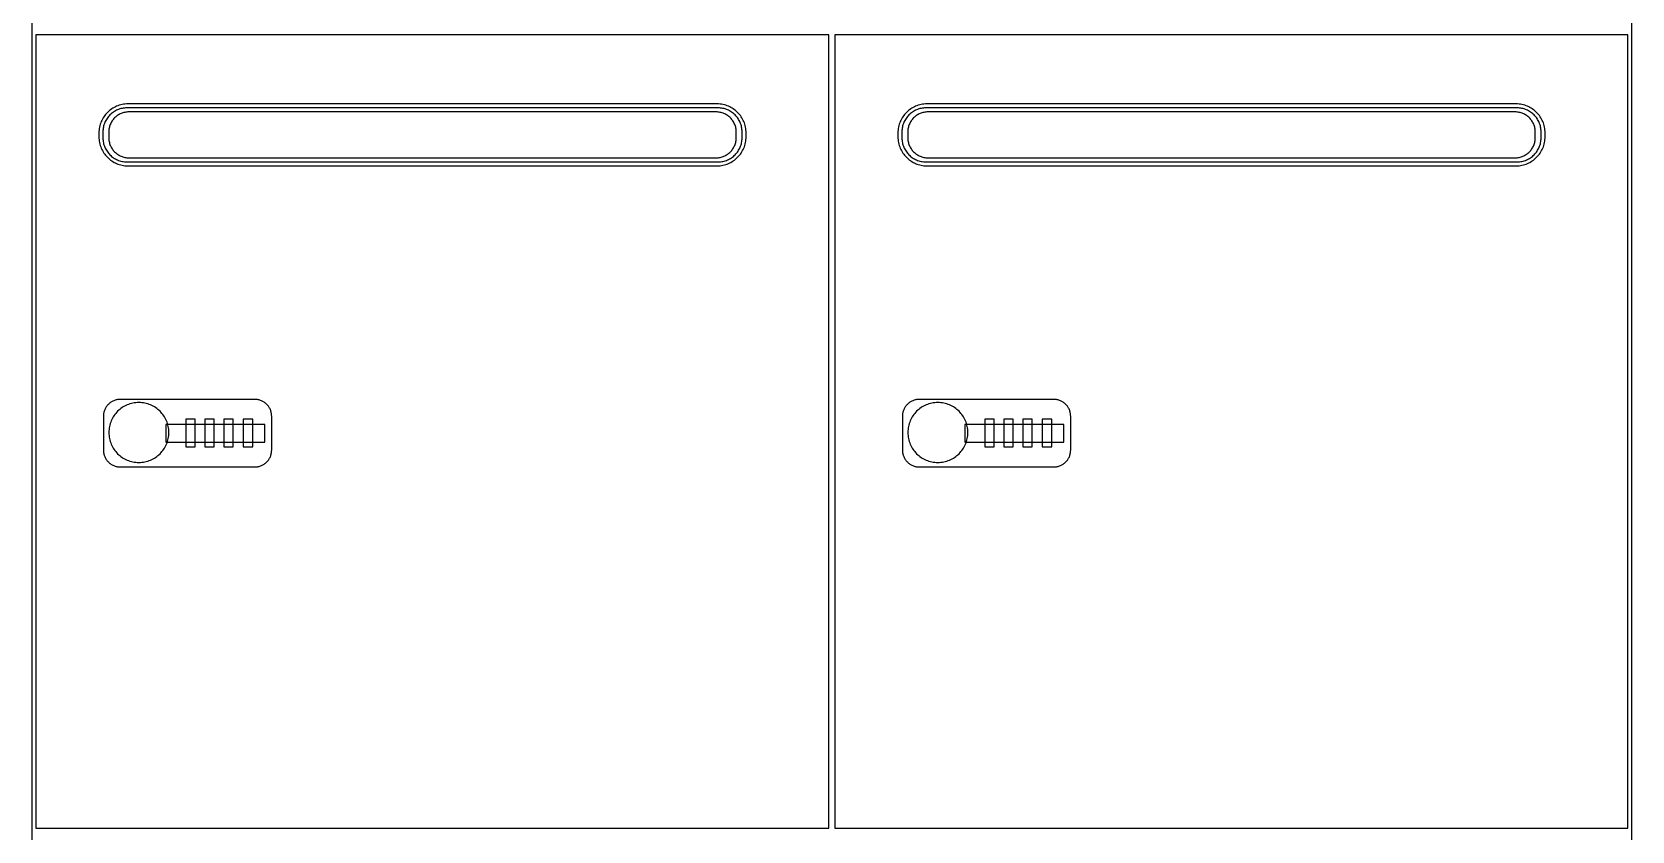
# Model space of a CAD drawing. Header units: millimetres. Extents: x 1075 to 13200, y 678 to 7235.
# Drawn here: x 8340 to 9141, y 3923 to 4323 of the extents above; entities that cross this region are included whole.
import ezdxf

# ---------------------------------------------------------------- set-up
doc = ezdxf.new("R2010")
doc.units = ezdxf.units.MM

msp = doc.modelspace()

# ---------------------------------------------------------------- linework, layer by layer
at = {"color": 0}
for points in [[(9140.53, 4721.98, 0), (8339.53, 4721.98, 0), (8339.53, 3521.98, 0), (9140.53, 3521.98, 0)], [(8738.53, 4321.98, 0), (8341.53, 4321.98, 0), (8341.53, 3924.98, 0), (8738.53, 3924.98, 0)], [(9138.53, 4321.98, 0), (8741.53, 4321.98, 0), (8741.53, 3924.98, 0), (9138.53, 3924.98, 0)], [(8697.03, 4272.96, 0), (8697.02, 4273.71, 0), (8696.96, 4274.44, 0), (8696.87, 4275.17, 0), (8696.74, 4275.88, 0), (8696.58, 4276.59, 0), (8696.38, 4277.28, 0), (8696.15, 4277.95, 0), (8695.89, 4278.61, 0), (8695.6, 4279.25, 0), (8695.28, 4279.88, 0), (8694.93, 4280.49, 0), (8694.55, 4281.08, 0), (8694.15, 4281.64, 0), (8693.72, 4282.19, 0), (8693.26, 4282.72, 0), (8692.78, 4283.22, 0), (8692.28, 4283.71, 0), (8691.75, 4284.16, 0), (8691.2, 4284.59, 0), (8690.63, 4285, 0), (8690.04, 4285.38, 0), (8689.43, 4285.73, 0), (8688.81, 4286.05, 0), (8688.16, 4286.34, 0), (8687.5, 4286.6, 0), (8686.83, 4286.83, 0), (8686.14, 4287.02, 0), (8685.44, 4287.19, 0), (8684.72, 4287.31, 0), (8684, 4287.41, 0), (8683.26, 4287.46, 0), (8682.51, 4287.48, 0), (8387.55, 4287.48, 0), (8386.81, 4287.46, 0), (8386.07, 4287.41, 0), (8385.35, 4287.31, 0), (8384.63, 4287.19, 0), (8383.93, 4287.02, 0), (8383.24, 4286.83, 0), (8382.57, 4286.6, 0), (8381.91, 4286.34, 0), (8381.26, 4286.05, 0), (8380.64, 4285.73, 0), (8380.03, 4285.38, 0), (8379.44, 4285, 0), (8378.87, 4284.59, 0), (8378.32, 4284.16, 0), (8377.79, 4283.71, 0), (8377.29, 4283.22, 0), (8376.81, 4282.72, 0), (8376.35, 4282.19, 0), (8375.92, 4281.64, 0), (8375.52, 4281.08, 0), (8375.14, 4280.49, 0), (8374.79, 4279.88, 0), (8374.47, 4279.25, 0), (8374.18, 4278.61, 0), (8373.92, 4277.95, 0), (8373.69, 4277.28, 0), (8373.49, 4276.59, 0), (8373.33, 4275.88, 0), (8373.2, 4275.17, 0), (8373.11, 4274.44, 0), (8373.05, 4273.71, 0), (8373.03, 4272.96, 0), (8373.03, 4271, 0), (8373.05, 4270.25, 0), (8373.11, 4269.52, 0), (8373.2, 4268.79, 0), (8373.33, 4268.08, 0), (8373.49, 4267.37, 0), (8373.69, 4266.69, 0), (8373.92, 4266.01, 0), (8374.18, 4265.35, 0), (8374.47, 4264.71, 0), (8374.79, 4264.08, 0), (8375.14, 4263.47, 0), (8375.52, 4262.89, 0), (8375.92, 4262.32, 0), (8376.35, 4261.77, 0), (8376.81, 4261.24, 0), (8377.29, 4260.74, 0), (8377.79, 4260.26, 0), (8378.32, 4259.8, 0), (8378.87, 4259.37, 0), (8379.44, 4258.96, 0), (8380.03, 4258.58, 0), (8380.64, 4258.23, 0), (8381.26, 4257.91, 0), (8381.91, 4257.62, 0), (8382.57, 4257.36, 0), (8383.24, 4257.13, 0), (8383.93, 4256.94, 0), (8384.63, 4256.78, 0), (8385.35, 4256.65, 0), (8386.07, 4256.56, 0), (8386.81, 4256.5, 0), (8387.55, 4256.48, 0), (8682.51, 4256.48, 0), (8683.26, 4256.5, 0), (8684, 4256.56, 0), (8684.72, 4256.65, 0), (8685.44, 4256.78, 0), (8686.14, 4256.94, 0), (8686.83, 4257.13, 0), (8687.5, 4257.36, 0), (8688.16, 4257.62, 0), (8688.81, 4257.91, 0), (8689.43, 4258.23, 0), (8690.04, 4258.58, 0), (8690.63, 4258.96, 0), (8691.2, 4259.37, 0), (8691.75, 4259.8, 0), (8692.28, 4260.26, 0), (8692.78, 4260.74, 0), (8693.26, 4261.24, 0), (8693.72, 4261.77, 0), (8694.15, 4262.32, 0), (8694.55, 4262.89, 0), (8694.93, 4263.47, 0), (8695.28, 4264.08, 0), (8695.6, 4264.71, 0), (8695.89, 4265.35, 0), (8696.15, 4266.01, 0), (8696.38, 4266.69, 0), (8696.58, 4267.37, 0), (8696.74, 4268.08, 0), (8696.87, 4268.79, 0), (8696.96, 4269.52, 0), (8697.02, 4270.25, 0), (8697.03, 4271, 0)], [(8695.03, 4273.48, 0), (8695.02, 4274.1, 0), (8694.97, 4274.71, 0), (8694.9, 4275.31, 0), (8694.79, 4275.9, 0), (8694.66, 4276.48, 0), (8694.49, 4277.05, 0), (8694.31, 4277.6, 0), (8694.09, 4278.15, 0), (8693.85, 4278.68, 0), (8693.59, 4279.2, 0), (8693.3, 4279.7, 0), (8692.98, 4280.19, 0), (8692.65, 4280.66, 0), (8692.29, 4281.11, 0), (8691.92, 4281.55, 0), (8691.52, 4281.96, 0), (8691.1, 4282.36, 0), (8690.67, 4282.74, 0), (8690.21, 4283.09, 0), (8689.74, 4283.43, 0), (8689.25, 4283.74, 0), (8688.75, 4284.03, 0), (8688.23, 4284.3, 0), (8687.7, 4284.54, 0), (8687.16, 4284.75, 0), (8686.6, 4284.94, 0), (8686.03, 4285.1, 0), (8685.45, 4285.24, 0), (8684.86, 4285.34, 0), (8684.26, 4285.42, 0), (8683.65, 4285.46, 0), (8683.03, 4285.48, 0), (8387.03, 4285.48, 0), (8386.42, 4285.46, 0), (8385.81, 4285.42, 0), (8385.21, 4285.34, 0), (8384.62, 4285.24, 0), (8384.04, 4285.1, 0), (8383.47, 4284.94, 0), (8382.91, 4284.75, 0), (8382.37, 4284.54, 0), (8381.84, 4284.3, 0), (8381.32, 4284.03, 0), (8380.82, 4283.74, 0), (8380.33, 4283.43, 0), (8379.86, 4283.09, 0), (8379.4, 4282.74, 0), (8378.97, 4282.36, 0), (8378.55, 4281.96, 0), (8378.15, 4281.55, 0), (8377.78, 4281.11, 0), (8377.42, 4280.66, 0), (8377.09, 4280.19, 0), (8376.77, 4279.7, 0), (8376.48, 4279.2, 0), (8376.22, 4278.68, 0), (8375.98, 4278.15, 0), (8375.76, 4277.6, 0), (8375.57, 4277.05, 0), (8375.41, 4276.48, 0), (8375.28, 4275.9, 0), (8375.17, 4275.31, 0), (8375.1, 4274.71, 0), (8375.05, 4274.1, 0), (8375.03, 4273.48, 0), (8375.03, 4270.48, 0), (8375.05, 4269.86, 0), (8375.1, 4269.25, 0), (8375.17, 4268.65, 0), (8375.28, 4268.06, 0), (8375.41, 4267.48, 0), (8375.57, 4266.91, 0), (8375.76, 4266.36, 0), (8375.98, 4265.81, 0), (8376.22, 4265.28, 0), (8376.48, 4264.76, 0), (8376.77, 4264.26, 0), (8377.09, 4263.77, 0), (8377.42, 4263.3, 0), (8377.78, 4262.85, 0), (8378.15, 4262.41, 0), (8378.55, 4262, 0), (8378.97, 4261.6, 0), (8379.4, 4261.22, 0), (8379.86, 4260.87, 0), (8380.33, 4260.53, 0), (8380.82, 4260.22, 0), (8381.32, 4259.93, 0), (8381.84, 4259.66, 0), (8382.37, 4259.42, 0), (8382.91, 4259.21, 0), (8383.47, 4259.02, 0), (8384.04, 4258.86, 0), (8384.62, 4258.72, 0), (8385.21, 4258.62, 0), (8385.81, 4258.54, 0), (8386.42, 4258.5, 0), (8387.03, 4258.48, 0), (8683.03, 4258.48, 0), (8683.65, 4258.5, 0), (8684.26, 4258.54, 0), (8684.86, 4258.62, 0), (8685.45, 4258.72, 0), (8686.03, 4258.86, 0), (8686.6, 4259.02, 0), (8687.16, 4259.21, 0), (8687.7, 4259.42, 0), (8688.23, 4259.66, 0), (8688.75, 4259.93, 0), (8689.25, 4260.22, 0), (8689.74, 4260.53, 0), (8690.21, 4260.87, 0), (8690.67, 4261.22, 0), (8691.1, 4261.6, 0), (8691.52, 4262, 0), (8691.92, 4262.41, 0), (8692.29, 4262.85, 0), (8692.65, 4263.3, 0), (8692.98, 4263.77, 0), (8693.3, 4264.26, 0), (8693.59, 4264.76, 0), (8693.85, 4265.28, 0), (8694.09, 4265.81, 0), (8694.31, 4266.36, 0), (8694.49, 4266.91, 0), (8694.66, 4267.48, 0), (8694.79, 4268.06, 0), (8694.9, 4268.65, 0), (8694.97, 4269.25, 0), (8695.02, 4269.86, 0), (8695.03, 4270.48, 0)], [(9097.03, 4272.96, 0), (9097.02, 4273.71, 0), (9096.96, 4274.44, 0), (9096.87, 4275.17, 0), (9096.74, 4275.88, 0), (9096.58, 4276.59, 0), (9096.38, 4277.28, 0), (9096.15, 4277.95, 0), (9095.89, 4278.61, 0), (9095.6, 4279.25, 0), (9095.28, 4279.88, 0), (9094.93, 4280.49, 0), (9094.55, 4281.08, 0), (9094.15, 4281.64, 0), (9093.72, 4282.19, 0), (9093.26, 4282.72, 0), (9092.78, 4283.22, 0), (9092.28, 4283.71, 0), (9091.75, 4284.16, 0), (9091.2, 4284.59, 0), (9090.63, 4285, 0), (9090.04, 4285.38, 0), (9089.43, 4285.73, 0), (9088.81, 4286.05, 0), (9088.16, 4286.34, 0), (9087.5, 4286.6, 0), (9086.83, 4286.83, 0), (9086.14, 4287.02, 0), (9085.44, 4287.19, 0), (9084.72, 4287.31, 0), (9084, 4287.41, 0), (9083.26, 4287.46, 0), (9082.51, 4287.48, 0), (8787.55, 4287.48, 0), (8786.81, 4287.46, 0), (8786.07, 4287.41, 0), (8785.35, 4287.31, 0), (8784.63, 4287.19, 0), (8783.93, 4287.02, 0), (8783.24, 4286.83, 0), (8782.57, 4286.6, 0), (8781.91, 4286.34, 0), (8781.26, 4286.05, 0), (8780.64, 4285.73, 0), (8780.03, 4285.38, 0), (8779.44, 4285, 0), (8778.87, 4284.59, 0), (8778.32, 4284.16, 0), (8777.79, 4283.71, 0), (8777.29, 4283.22, 0), (8776.81, 4282.72, 0), (8776.35, 4282.19, 0), (8775.92, 4281.64, 0), (8775.52, 4281.08, 0), (8775.14, 4280.49, 0), (8774.79, 4279.88, 0), (8774.47, 4279.25, 0), (8774.18, 4278.61, 0), (8773.92, 4277.95, 0), (8773.69, 4277.28, 0), (8773.49, 4276.59, 0), (8773.33, 4275.88, 0), (8773.2, 4275.17, 0), (8773.11, 4274.44, 0), (8773.05, 4273.71, 0), (8773.03, 4272.96, 0), (8773.03, 4271, 0), (8773.05, 4270.25, 0), (8773.11, 4269.52, 0), (8773.2, 4268.79, 0), (8773.33, 4268.08, 0), (8773.49, 4267.37, 0), (8773.69, 4266.69, 0), (8773.92, 4266.01, 0), (8774.18, 4265.35, 0), (8774.47, 4264.71, 0), (8774.79, 4264.08, 0), (8775.14, 4263.47, 0), (8775.52, 4262.89, 0), (8775.92, 4262.32, 0), (8776.35, 4261.77, 0), (8776.81, 4261.24, 0), (8777.29, 4260.74, 0), (8777.79, 4260.26, 0), (8778.32, 4259.8, 0), (8778.87, 4259.37, 0), (8779.44, 4258.96, 0), (8780.03, 4258.58, 0), (8780.64, 4258.23, 0), (8781.26, 4257.91, 0), (8781.91, 4257.62, 0), (8782.57, 4257.36, 0), (8783.24, 4257.13, 0), (8783.93, 4256.94, 0), (8784.63, 4256.78, 0), (8785.35, 4256.65, 0), (8786.07, 4256.56, 0), (8786.81, 4256.5, 0), (8787.55, 4256.48, 0), (9082.51, 4256.48, 0), (9083.26, 4256.5, 0), (9084, 4256.56, 0), (9084.72, 4256.65, 0), (9085.44, 4256.78, 0), (9086.14, 4256.94, 0), (9086.83, 4257.13, 0), (9087.5, 4257.36, 0), (9088.16, 4257.62, 0), (9088.81, 4257.91, 0), (9089.43, 4258.23, 0), (9090.04, 4258.58, 0), (9090.63, 4258.96, 0), (9091.2, 4259.37, 0), (9091.75, 4259.8, 0), (9092.28, 4260.26, 0), (9092.78, 4260.74, 0), (9093.26, 4261.24, 0), (9093.72, 4261.77, 0), (9094.15, 4262.32, 0), (9094.55, 4262.89, 0), (9094.93, 4263.47, 0), (9095.28, 4264.08, 0), (9095.6, 4264.71, 0), (9095.89, 4265.35, 0), (9096.15, 4266.01, 0), (9096.38, 4266.69, 0), (9096.58, 4267.37, 0), (9096.74, 4268.08, 0), (9096.87, 4268.79, 0), (9096.96, 4269.52, 0), (9097.02, 4270.25, 0), (9097.03, 4271, 0)], [(9095.03, 4273.48, 0), (9095.02, 4274.1, 0), (9094.97, 4274.71, 0), (9094.9, 4275.31, 0), (9094.79, 4275.9, 0), (9094.66, 4276.48, 0), (9094.49, 4277.05, 0), (9094.31, 4277.6, 0), (9094.09, 4278.15, 0), (9093.85, 4278.68, 0), (9093.59, 4279.2, 0), (9093.3, 4279.7, 0), (9092.98, 4280.19, 0), (9092.65, 4280.66, 0), (9092.29, 4281.11, 0), (9091.92, 4281.55, 0), (9091.52, 4281.96, 0), (9091.1, 4282.36, 0), (9090.67, 4282.74, 0), (9090.21, 4283.09, 0), (9089.74, 4283.43, 0), (9089.25, 4283.74, 0), (9088.75, 4284.03, 0), (9088.23, 4284.3, 0), (9087.7, 4284.54, 0), (9087.16, 4284.75, 0), (9086.6, 4284.94, 0), (9086.03, 4285.1, 0), (9085.45, 4285.24, 0), (9084.86, 4285.34, 0), (9084.26, 4285.42, 0), (9083.65, 4285.46, 0), (9083.03, 4285.48, 0), (8787.03, 4285.48, 0), (8786.42, 4285.46, 0), (8785.81, 4285.42, 0), (8785.21, 4285.34, 0), (8784.62, 4285.24, 0), (8784.04, 4285.1, 0), (8783.47, 4284.94, 0), (8782.91, 4284.75, 0), (8782.37, 4284.54, 0), (8781.84, 4284.3, 0), (8781.32, 4284.03, 0), (8780.82, 4283.74, 0), (8780.33, 4283.43, 0), (8779.86, 4283.09, 0), (8779.4, 4282.74, 0), (8778.97, 4282.36, 0), (8778.55, 4281.96, 0), (8778.15, 4281.55, 0), (8777.78, 4281.11, 0), (8777.42, 4280.66, 0), (8777.09, 4280.19, 0), (8776.77, 4279.7, 0), (8776.48, 4279.2, 0), (8776.22, 4278.68, 0), (8775.98, 4278.15, 0), (8775.76, 4277.6, 0), (8775.57, 4277.05, 0), (8775.41, 4276.48, 0), (8775.28, 4275.9, 0), (8775.17, 4275.31, 0), (8775.1, 4274.71, 0), (8775.05, 4274.1, 0), (8775.03, 4273.48, 0), (8775.03, 4270.48, 0), (8775.05, 4269.86, 0), (8775.1, 4269.25, 0), (8775.17, 4268.65, 0), (8775.28, 4268.06, 0), (8775.41, 4267.48, 0), (8775.57, 4266.91, 0), (8775.76, 4266.36, 0), (8775.98, 4265.81, 0), (8776.22, 4265.28, 0), (8776.48, 4264.76, 0), (8776.77, 4264.26, 0), (8777.09, 4263.77, 0), (8777.42, 4263.3, 0), (8777.78, 4262.85, 0), (8778.15, 4262.41, 0), (8778.55, 4262, 0), (8778.97, 4261.6, 0), (8779.4, 4261.22, 0), (8779.86, 4260.87, 0), (8780.33, 4260.53, 0), (8780.82, 4260.22, 0), (8781.32, 4259.93, 0), (8781.84, 4259.66, 0), (8782.37, 4259.42, 0), (8782.91, 4259.21, 0), (8783.47, 4259.02, 0), (8784.04, 4258.86, 0), (8784.62, 4258.72, 0), (8785.21, 4258.62, 0), (8785.81, 4258.54, 0), (8786.42, 4258.5, 0), (8787.03, 4258.48, 0), (9083.03, 4258.48, 0), (9083.65, 4258.5, 0), (9084.26, 4258.54, 0), (9084.86, 4258.62, 0), (9085.45, 4258.72, 0), (9086.03, 4258.86, 0), (9086.6, 4259.02, 0), (9087.16, 4259.21, 0), (9087.7, 4259.42, 0), (9088.23, 4259.66, 0), (9088.75, 4259.93, 0), (9089.25, 4260.22, 0), (9089.74, 4260.53, 0), (9090.21, 4260.87, 0), (9090.67, 4261.22, 0), (9091.1, 4261.6, 0), (9091.52, 4262, 0), (9091.92, 4262.41, 0), (9092.29, 4262.85, 0), (9092.65, 4263.3, 0), (9092.98, 4263.77, 0), (9093.3, 4264.26, 0), (9093.59, 4264.76, 0), (9093.85, 4265.28, 0), (9094.09, 4265.81, 0), (9094.31, 4266.36, 0), (9094.49, 4266.91, 0), (9094.66, 4267.48, 0), (9094.79, 4268.06, 0), (9094.9, 4268.65, 0), (9094.97, 4269.25, 0), (9095.02, 4269.86, 0), (9095.03, 4270.48, 0)], [(8692.14, 4273.29, 0), (8692.13, 4273.81, 0), (8692.09, 4274.32, 0), (8692.03, 4274.83, 0), (8691.94, 4275.33, 0), (8691.82, 4275.82, 0), (8691.69, 4276.31, 0), (8691.53, 4276.78, 0), (8691.34, 4277.24, 0), (8691.14, 4277.69, 0), (8690.92, 4278.13, 0), (8690.67, 4278.55, 0), (8690.41, 4278.97, 0), (8690.12, 4279.37, 0), (8689.82, 4279.75, 0), (8689.5, 4280.12, 0), (8689.16, 4280.47, 0), (8688.81, 4280.81, 0), (8688.44, 4281.13, 0), (8688.06, 4281.43, 0), (8687.66, 4281.71, 0), (8687.25, 4281.98, 0), (8686.82, 4282.22, 0), (8686.38, 4282.45, 0), (8685.93, 4282.65, 0), (8685.47, 4282.83, 0), (8685, 4282.99, 0), (8684.52, 4283.13, 0), (8684.03, 4283.24, 0), (8683.53, 4283.33, 0), (8683.02, 4283.4, 0), (8682.5, 4283.44, 0), (8681.98, 4283.45, 0), (8388.09, 4283.45, 0), (8387.57, 4283.44, 0), (8387.05, 4283.4, 0), (8386.54, 4283.33, 0), (8386.04, 4283.24, 0), (8385.55, 4283.13, 0), (8385.07, 4282.99, 0), (8384.6, 4282.83, 0), (8384.14, 4282.65, 0), (8383.69, 4282.45, 0), (8383.25, 4282.22, 0), (8382.82, 4281.98, 0), (8382.41, 4281.71, 0), (8382.01, 4281.43, 0), (8381.63, 4281.13, 0), (8381.26, 4280.81, 0), (8380.9, 4280.47, 0), (8380.57, 4280.12, 0), (8380.25, 4279.75, 0), (8379.95, 4279.37, 0), (8379.66, 4278.97, 0), (8379.4, 4278.55, 0), (8379.15, 4278.13, 0), (8378.93, 4277.69, 0), (8378.73, 4277.24, 0), (8378.54, 4276.78, 0), (8378.38, 4276.31, 0), (8378.25, 4275.82, 0), (8378.13, 4275.33, 0), (8378.04, 4274.83, 0), (8377.98, 4274.32, 0), (8377.94, 4273.81, 0), (8377.93, 4273.29, 0), (8377.93, 4270.67, 0), (8377.94, 4270.15, 0), (8377.98, 4269.64, 0), (8378.04, 4269.13, 0), (8378.13, 4268.63, 0), (8378.25, 4268.14, 0), (8378.38, 4267.65, 0), (8378.54, 4267.18, 0), (8378.73, 4266.72, 0), (8378.93, 4266.27, 0), (8379.15, 4265.83, 0), (8379.4, 4265.41, 0), (8379.66, 4264.99, 0), (8379.95, 4264.6, 0), (8380.25, 4264.21, 0), (8380.57, 4263.84, 0), (8380.9, 4263.49, 0), (8381.26, 4263.15, 0), (8381.63, 4262.83, 0), (8382.01, 4262.53, 0), (8382.41, 4262.25, 0), (8382.82, 4261.98, 0), (8383.25, 4261.74, 0), (8383.69, 4261.51, 0), (8384.14, 4261.31, 0), (8384.6, 4261.13, 0), (8385.07, 4260.97, 0), (8385.55, 4260.83, 0), (8386.04, 4260.72, 0), (8386.54, 4260.63, 0), (8387.05, 4260.56, 0), (8387.57, 4260.52, 0), (8388.09, 4260.51, 0), (8681.98, 4260.51, 0), (8682.5, 4260.52, 0), (8683.02, 4260.56, 0), (8683.53, 4260.63, 0), (8684.03, 4260.72, 0), (8684.52, 4260.83, 0), (8685, 4260.97, 0), (8685.47, 4261.13, 0), (8685.93, 4261.31, 0), (8686.38, 4261.51, 0), (8686.82, 4261.74, 0), (8687.25, 4261.98, 0), (8687.66, 4262.25, 0), (8688.06, 4262.53, 0), (8688.44, 4262.83, 0), (8688.81, 4263.15, 0), (8689.16, 4263.49, 0), (8689.5, 4263.84, 0), (8689.82, 4264.21, 0), (8690.12, 4264.6, 0), (8690.41, 4264.99, 0), (8690.67, 4265.41, 0), (8690.92, 4265.83, 0), (8691.14, 4266.27, 0), (8691.34, 4266.72, 0), (8691.53, 4267.18, 0), (8691.69, 4267.65, 0), (8691.82, 4268.14, 0), (8691.94, 4268.63, 0), (8692.03, 4269.13, 0), (8692.09, 4269.64, 0), (8692.13, 4270.15, 0), (8692.14, 4270.67, 0)], [(9092.14, 4273.29, 0), (9092.13, 4273.81, 0), (9092.09, 4274.32, 0), (9092.03, 4274.83, 0), (9091.94, 4275.33, 0), (9091.82, 4275.82, 0), (9091.69, 4276.31, 0), (9091.53, 4276.78, 0), (9091.34, 4277.24, 0), (9091.14, 4277.69, 0), (9090.92, 4278.13, 0), (9090.67, 4278.55, 0), (9090.41, 4278.97, 0), (9090.12, 4279.37, 0), (9089.82, 4279.75, 0), (9089.5, 4280.12, 0), (9089.16, 4280.47, 0), (9088.81, 4280.81, 0), (9088.44, 4281.13, 0), (9088.06, 4281.43, 0), (9087.66, 4281.71, 0), (9087.25, 4281.98, 0), (9086.82, 4282.22, 0), (9086.38, 4282.45, 0), (9085.93, 4282.65, 0), (9085.47, 4282.83, 0), (9085, 4282.99, 0), (9084.52, 4283.13, 0), (9084.03, 4283.24, 0), (9083.53, 4283.33, 0), (9083.02, 4283.4, 0), (9082.5, 4283.44, 0), (9081.98, 4283.45, 0), (8788.09, 4283.45, 0), (8787.57, 4283.44, 0), (8787.05, 4283.4, 0), (8786.54, 4283.33, 0), (8786.04, 4283.24, 0), (8785.55, 4283.13, 0), (8785.07, 4282.99, 0), (8784.6, 4282.83, 0), (8784.14, 4282.65, 0), (8783.69, 4282.45, 0), (8783.25, 4282.22, 0), (8782.82, 4281.98, 0), (8782.41, 4281.71, 0), (8782.01, 4281.43, 0), (8781.63, 4281.13, 0), (8781.26, 4280.81, 0), (8780.9, 4280.47, 0), (8780.57, 4280.12, 0), (8780.25, 4279.75, 0), (8779.95, 4279.37, 0), (8779.66, 4278.97, 0), (8779.4, 4278.55, 0), (8779.15, 4278.13, 0), (8778.93, 4277.69, 0), (8778.73, 4277.24, 0), (8778.54, 4276.78, 0), (8778.38, 4276.31, 0), (8778.25, 4275.82, 0), (8778.13, 4275.33, 0), (8778.04, 4274.83, 0), (8777.98, 4274.32, 0), (8777.94, 4273.81, 0), (8777.93, 4273.29, 0), (8777.93, 4270.67, 0), (8777.94, 4270.15, 0), (8777.98, 4269.64, 0), (8778.04, 4269.13, 0), (8778.13, 4268.63, 0), (8778.25, 4268.14, 0), (8778.38, 4267.65, 0), (8778.54, 4267.18, 0), (8778.73, 4266.72, 0), (8778.93, 4266.27, 0), (8779.15, 4265.83, 0), (8779.4, 4265.41, 0), (8779.66, 4264.99, 0), (8779.95, 4264.6, 0), (8780.25, 4264.21, 0), (8780.57, 4263.84, 0), (8780.9, 4263.49, 0), (8781.26, 4263.15, 0), (8781.63, 4262.83, 0), (8782.01, 4262.53, 0), (8782.41, 4262.25, 0), (8782.82, 4261.98, 0), (8783.25, 4261.74, 0), (8783.69, 4261.51, 0), (8784.14, 4261.31, 0), (8784.6, 4261.13, 0), (8785.07, 4260.97, 0), (8785.55, 4260.83, 0), (8786.04, 4260.72, 0), (8786.54, 4260.63, 0), (8787.05, 4260.56, 0), (8787.57, 4260.52, 0), (8788.09, 4260.51, 0), (9081.98, 4260.51, 0), (9082.5, 4260.52, 0), (9083.02, 4260.56, 0), (9083.53, 4260.63, 0), (9084.03, 4260.72, 0), (9084.52, 4260.83, 0), (9085, 4260.97, 0), (9085.47, 4261.13, 0), (9085.93, 4261.31, 0), (9086.38, 4261.51, 0), (9086.82, 4261.74, 0), (9087.25, 4261.98, 0), (9087.66, 4262.25, 0), (9088.06, 4262.53, 0), (9088.44, 4262.83, 0), (9088.81, 4263.15, 0), (9089.16, 4263.49, 0), (9089.5, 4263.84, 0), (9089.82, 4264.21, 0), (9090.12, 4264.6, 0), (9090.41, 4264.99, 0), (9090.67, 4265.41, 0), (9090.92, 4265.83, 0), (9091.14, 4266.27, 0), (9091.34, 4266.72, 0), (9091.53, 4267.18, 0), (9091.69, 4267.65, 0), (9091.82, 4268.14, 0), (9091.94, 4268.63, 0), (9092.03, 4269.13, 0), (9092.09, 4269.64, 0), (9092.13, 4270.15, 0), (9092.14, 4270.67, 0)], [(8459.53, 4131.14, 0.48), (8459.51, 4131.57, 0.48), (8459.48, 4132, 0.48), (8459.43, 4132.42, 0.48), (8459.35, 4132.83, 0.48), (8459.26, 4133.24, 0.48), (8459.15, 4133.63, 0.48), (8459.02, 4134.02, 0.48), (8458.86, 4134.41, 0.48), (8458.7, 4134.78, 0.48), (8458.51, 4135.14, 0.48), (8458.31, 4135.49, 0.48), (8458.09, 4135.83, 0.48), (8457.86, 4136.16, 0.48), (8457.61, 4136.48, 0.48), (8457.34, 4136.78, 0.48), (8457.06, 4137.08, 0.48), (8456.77, 4137.35, 0.48), (8456.47, 4137.62, 0.48), (8456.15, 4137.87, 0.48), (8455.82, 4138.1, 0.48), (8455.48, 4138.32, 0.48), (8455.13, 4138.52, 0.48), (8454.77, 4138.71, 0.48), (8454.39, 4138.88, 0.48), (8454.01, 4139.03, 0.48), (8453.62, 4139.16, 0.48), (8453.22, 4139.27, 0.48), (8452.82, 4139.37, 0.48), (8452.4, 4139.44, 0.48), (8451.98, 4139.49, 0.48), (8451.56, 4139.53, 0.48), (8451.13, 4139.54, 0.48), (8383.7, 4139.54, 0.48), (8383.27, 4139.53, 0.48), (8382.84, 4139.49, 0.48), (8382.42, 4139.44, 0.48), (8382.01, 4139.37, 0.48), (8381.6, 4139.27, 0.48), (8381.21, 4139.16, 0.48), (8380.82, 4139.03, 0.48), (8380.43, 4138.88, 0.48), (8380.06, 4138.71, 0.48), (8379.7, 4138.52, 0.48), (8379.35, 4138.32, 0.48), (8379.01, 4138.1, 0.48), (8378.68, 4137.87, 0.48), (8378.36, 4137.62, 0.48), (8378.06, 4137.35, 0.48), (8377.76, 4137.08, 0.48), (8377.49, 4136.78, 0.48), (8377.22, 4136.48, 0.48), (8376.97, 4136.16, 0.48), (8376.74, 4135.83, 0.48), (8376.52, 4135.49, 0.48), (8376.32, 4135.14, 0.48), (8376.13, 4134.78, 0.48), (8375.96, 4134.41, 0.48), (8375.81, 4134.02, 0.48), (8375.68, 4133.63, 0.48), (8375.57, 4133.24, 0.48), (8375.47, 4132.83, 0.48), (8375.4, 4132.42, 0.48), (8375.35, 4132, 0.48), (8375.31, 4131.57, 0.48), (8375.3, 4131.14, 0.48), (8375.3, 4114.17, 0.48), (8375.31, 4113.74, 0.48), (8375.35, 4113.31, 0.48), (8375.4, 4112.89, 0.48), (8375.47, 4112.48, 0.48), (8375.57, 4112.07, 0.48), (8375.68, 4111.67, 0.48), (8375.81, 4111.28, 0.48), (8375.96, 4110.9, 0.48), (8376.13, 4110.53, 0.48), (8376.32, 4110.17, 0.48), (8376.52, 4109.82, 0.48), (8376.74, 4109.48, 0.48), (8376.97, 4109.15, 0.48), (8377.22, 4108.83, 0.48), (8377.49, 4108.52, 0.48), (8377.76, 4108.23, 0.48), (8378.06, 4107.95, 0.48), (8378.36, 4107.69, 0.48), (8378.68, 4107.44, 0.48), (8379.01, 4107.21, 0.48), (8379.35, 4106.99, 0.48), (8379.7, 4106.79, 0.48), (8380.06, 4106.6, 0.48), (8380.43, 4106.43, 0.48), (8380.82, 4106.28, 0.48), (8381.21, 4106.15, 0.48), (8381.6, 4106.04, 0.48), (8382.01, 4105.94, 0.48), (8382.42, 4105.87, 0.48), (8382.84, 4105.81, 0.48), (8383.27, 4105.78, 0.48), (8383.7, 4105.77, 0.48), (8451.13, 4105.77, 0.48), (8451.56, 4105.78, 0.48), (8451.98, 4105.81, 0.48), (8452.4, 4105.87, 0.48), (8452.82, 4105.94, 0.48), (8453.22, 4106.04, 0.48), (8453.62, 4106.15, 0.48), (8454.01, 4106.28, 0.48), (8454.39, 4106.43, 0.48), (8454.77, 4106.6, 0.48), (8455.13, 4106.79, 0.48), (8455.48, 4106.99, 0.48), (8455.82, 4107.21, 0.48), (8456.15, 4107.44, 0.48), (8456.47, 4107.69, 0.48), (8456.77, 4107.95, 0.48), (8457.06, 4108.23, 0.48), (8457.34, 4108.52, 0.48), (8457.61, 4108.83, 0.48), (8457.86, 4109.15, 0.48), (8458.09, 4109.48, 0.48), (8458.31, 4109.82, 0.48), (8458.51, 4110.17, 0.48), (8458.7, 4110.53, 0.48), (8458.86, 4110.9, 0.48), (8459.02, 4111.28, 0.48), (8459.15, 4111.67, 0.48), (8459.26, 4112.07, 0.48), (8459.35, 4112.48, 0.48), (8459.43, 4112.89, 0.48), (8459.48, 4113.31, 0.48), (8459.51, 4113.74, 0.48), (8459.53, 4114.17, 0.48)], [(8408.03, 4122.98, 0.48), (8408.01, 4123.75, 0.48), (8407.96, 4124.51, 0.48), (8407.86, 4125.26, 0.48), (8407.73, 4126, 0.48), (8407.56, 4126.73, 0.48), (8407.36, 4127.44, 0.48), (8407.12, 4128.14, 0.48), (8406.85, 4128.82, 0.48), (8406.55, 4129.48, 0.48), (8406.22, 4130.13, 0.48), (8405.86, 4130.76, 0.48), (8405.47, 4131.37, 0.48), (8405.05, 4131.95, 0.48), (8404.6, 4132.52, 0.48), (8404.13, 4133.07, 0.48), (8403.64, 4133.59, 0.48), (8403.11, 4134.08, 0.48), (8402.57, 4134.56, 0.48), (8402, 4135, 0.48), (8401.41, 4135.42, 0.48), (8400.8, 4135.81, 0.48), (8400.18, 4136.17, 0.48), (8399.53, 4136.5, 0.48), (8398.86, 4136.81, 0.48), (8398.18, 4137.07, 0.48), (8397.49, 4137.31, 0.48), (8396.77, 4137.51, 0.48), (8396.05, 4137.68, 0.48), (8395.31, 4137.81, 0.48), (8394.56, 4137.91, 0.48), (8393.8, 4137.97, 0.48), (8393.03, 4137.99, 0.48), (8392.25, 4137.97, 0.48), (8391.49, 4137.91, 0.48), (8390.74, 4137.81, 0.48), (8390, 4137.68, 0.48), (8389.28, 4137.51, 0.48), (8388.57, 4137.31, 0.48), (8387.87, 4137.07, 0.48), (8387.19, 4136.81, 0.48), (8386.52, 4136.5, 0.48), (8385.88, 4136.17, 0.48), (8385.25, 4135.81, 0.48), (8384.64, 4135.42, 0.48), (8384.05, 4135, 0.48), (8383.48, 4134.56, 0.48), (8382.94, 4134.08, 0.48), (8382.42, 4133.59, 0.48), (8381.92, 4133.07, 0.48), (8381.45, 4132.52, 0.48), (8381, 4131.95, 0.48), (8380.58, 4131.37, 0.48), (8380.19, 4130.76, 0.48), (8379.83, 4130.13, 0.48), (8379.5, 4129.48, 0.48), (8379.2, 4128.82, 0.48), (8378.93, 4128.14, 0.48), (8378.69, 4127.44, 0.48), (8378.49, 4126.73, 0.48), (8378.32, 4126, 0.48), (8378.19, 4125.26, 0.48), (8378.1, 4124.51, 0.48), (8378.04, 4123.75, 0.48), (8378.02, 4122.98, 0.48), (8378.04, 4122.21, 0.48), (8378.1, 4121.44, 0.48), (8378.19, 4120.69, 0.48), (8378.32, 4119.96, 0.48), (8378.49, 4119.23, 0.48), (8378.69, 4118.52, 0.48), (8378.93, 4117.82, 0.48), (8379.2, 4117.14, 0.48), (8379.5, 4116.47, 0.48), (8379.83, 4115.83, 0.48), (8380.19, 4115.2, 0.48), (8380.58, 4114.59, 0.48), (8381, 4114, 0.48), (8381.45, 4113.43, 0.48), (8381.92, 4112.89, 0.48), (8382.42, 4112.37, 0.48), (8382.94, 4111.87, 0.48), (8383.48, 4111.4, 0.48), (8384.05, 4110.95, 0.48), (8384.64, 4110.54, 0.48), (8385.25, 4110.14, 0.48), (8385.88, 4109.78, 0.48), (8386.52, 4109.45, 0.48), (8387.19, 4109.15, 0.48), (8387.87, 4108.88, 0.48), (8388.57, 4108.65, 0.48), (8389.28, 4108.44, 0.48), (8390, 4108.28, 0.48), (8390.74, 4108.14, 0.48), (8391.49, 4108.05, 0.48), (8392.25, 4107.99, 0.48), (8393.03, 4107.97, 0.48), (8393.8, 4107.99, 0.48), (8394.56, 4108.05, 0.48), (8395.31, 4108.14, 0.48), (8396.05, 4108.28, 0.48), (8396.77, 4108.44, 0.48), (8397.49, 4108.65, 0.48), (8398.18, 4108.88, 0.48), (8398.86, 4109.15, 0.48), (8399.53, 4109.45, 0.48), (8400.18, 4109.78, 0.48), (8400.8, 4110.14, 0.48), (8401.41, 4110.54, 0.48), (8402, 4110.95, 0.48), (8402.57, 4111.4, 0.48), (8403.11, 4111.87, 0.48), (8403.64, 4112.37, 0.48), (8404.13, 4112.89, 0.48), (8404.6, 4113.43, 0.48), (8405.05, 4114, 0.48), (8405.47, 4114.59, 0.48), (8405.86, 4115.2, 0.48), (8406.22, 4115.83, 0.48), (8406.55, 4116.47, 0.48), (8406.85, 4117.14, 0.48), (8407.12, 4117.82, 0.48), (8407.36, 4118.52, 0.48), (8407.56, 4119.23, 0.48), (8407.73, 4119.96, 0.48), (8407.86, 4120.69, 0.48), (8407.96, 4121.44, 0.48), (8408.01, 4122.21, 0.48)], [(8859.53, 4131.14, 0.48), (8859.51, 4131.57, 0.48), (8859.48, 4132, 0.48), (8859.43, 4132.42, 0.48), (8859.35, 4132.83, 0.48), (8859.26, 4133.24, 0.48), (8859.15, 4133.63, 0.48), (8859.02, 4134.02, 0.48), (8858.86, 4134.41, 0.48), (8858.7, 4134.78, 0.48), (8858.51, 4135.14, 0.48), (8858.31, 4135.49, 0.48), (8858.09, 4135.83, 0.48), (8857.86, 4136.16, 0.48), (8857.61, 4136.48, 0.48), (8857.34, 4136.78, 0.48), (8857.06, 4137.08, 0.48), (8856.77, 4137.35, 0.48), (8856.47, 4137.62, 0.48), (8856.15, 4137.87, 0.48), (8855.82, 4138.1, 0.48), (8855.48, 4138.32, 0.48), (8855.13, 4138.52, 0.48), (8854.77, 4138.71, 0.48), (8854.39, 4138.88, 0.48), (8854.01, 4139.03, 0.48), (8853.62, 4139.16, 0.48), (8853.22, 4139.27, 0.48), (8852.82, 4139.37, 0.48), (8852.4, 4139.44, 0.48), (8851.98, 4139.49, 0.48), (8851.56, 4139.53, 0.48), (8851.13, 4139.54, 0.48), (8783.7, 4139.54, 0.48), (8783.27, 4139.53, 0.48), (8782.84, 4139.49, 0.48), (8782.42, 4139.44, 0.48), (8782.01, 4139.37, 0.48), (8781.6, 4139.27, 0.48), (8781.21, 4139.16, 0.48), (8780.82, 4139.03, 0.48), (8780.43, 4138.88, 0.48), (8780.06, 4138.71, 0.48), (8779.7, 4138.52, 0.48), (8779.35, 4138.32, 0.48), (8779.01, 4138.1, 0.48), (8778.68, 4137.87, 0.48), (8778.36, 4137.62, 0.48), (8778.06, 4137.35, 0.48), (8777.76, 4137.08, 0.48), (8777.49, 4136.78, 0.48), (8777.22, 4136.48, 0.48), (8776.97, 4136.16, 0.48), (8776.74, 4135.83, 0.48), (8776.52, 4135.49, 0.48), (8776.32, 4135.14, 0.48), (8776.13, 4134.78, 0.48), (8775.96, 4134.41, 0.48), (8775.81, 4134.02, 0.48), (8775.68, 4133.63, 0.48), (8775.57, 4133.24, 0.48), (8775.47, 4132.83, 0.48), (8775.4, 4132.42, 0.48), (8775.35, 4132, 0.48), (8775.31, 4131.57, 0.48), (8775.3, 4131.14, 0.48), (8775.3, 4114.17, 0.48), (8775.31, 4113.74, 0.48), (8775.35, 4113.31, 0.48), (8775.4, 4112.89, 0.48), (8775.47, 4112.48, 0.48), (8775.57, 4112.07, 0.48), (8775.68, 4111.67, 0.48), (8775.81, 4111.28, 0.48), (8775.96, 4110.9, 0.48), (8776.13, 4110.53, 0.48), (8776.32, 4110.17, 0.48), (8776.52, 4109.82, 0.48), (8776.74, 4109.48, 0.48), (8776.97, 4109.15, 0.48), (8777.22, 4108.83, 0.48), (8777.49, 4108.52, 0.48), (8777.76, 4108.23, 0.48), (8778.06, 4107.95, 0.48), (8778.36, 4107.69, 0.48), (8778.68, 4107.44, 0.48), (8779.01, 4107.21, 0.48), (8779.35, 4106.99, 0.48), (8779.7, 4106.79, 0.48), (8780.06, 4106.6, 0.48), (8780.43, 4106.43, 0.48), (8780.82, 4106.28, 0.48), (8781.21, 4106.15, 0.48), (8781.6, 4106.04, 0.48), (8782.01, 4105.94, 0.48), (8782.42, 4105.87, 0.48), (8782.84, 4105.81, 0.48), (8783.27, 4105.78, 0.48), (8783.7, 4105.77, 0.48), (8851.13, 4105.77, 0.48), (8851.56, 4105.78, 0.48), (8851.98, 4105.81, 0.48), (8852.4, 4105.87, 0.48), (8852.82, 4105.94, 0.48), (8853.22, 4106.04, 0.48), (8853.62, 4106.15, 0.48), (8854.01, 4106.28, 0.48), (8854.39, 4106.43, 0.48), (8854.77, 4106.6, 0.48), (8855.13, 4106.79, 0.48), (8855.48, 4106.99, 0.48), (8855.82, 4107.21, 0.48), (8856.15, 4107.44, 0.48), (8856.47, 4107.69, 0.48), (8856.77, 4107.95, 0.48), (8857.06, 4108.23, 0.48), (8857.34, 4108.52, 0.48), (8857.61, 4108.83, 0.48), (8857.86, 4109.15, 0.48), (8858.09, 4109.48, 0.48), (8858.31, 4109.82, 0.48), (8858.51, 4110.17, 0.48), (8858.7, 4110.53, 0.48), (8858.86, 4110.9, 0.48), (8859.02, 4111.28, 0.48), (8859.15, 4111.67, 0.48), (8859.26, 4112.07, 0.48), (8859.35, 4112.48, 0.48), (8859.43, 4112.89, 0.48), (8859.48, 4113.31, 0.48), (8859.51, 4113.74, 0.48), (8859.53, 4114.17, 0.48)], [(8808.03, 4122.98, 0.48), (8808.01, 4123.75, 0.48), (8807.96, 4124.51, 0.48), (8807.86, 4125.26, 0.48), (8807.73, 4126, 0.48), (8807.56, 4126.73, 0.48), (8807.36, 4127.44, 0.48), (8807.12, 4128.14, 0.48), (8806.85, 4128.82, 0.48), (8806.55, 4129.48, 0.48), (8806.22, 4130.13, 0.48), (8805.86, 4130.76, 0.48), (8805.47, 4131.37, 0.48), (8805.05, 4131.95, 0.48), (8804.6, 4132.52, 0.48), (8804.13, 4133.07, 0.48), (8803.64, 4133.59, 0.48), (8803.11, 4134.08, 0.48), (8802.57, 4134.56, 0.48), (8802, 4135, 0.48), (8801.41, 4135.42, 0.48), (8800.8, 4135.81, 0.48), (8800.18, 4136.17, 0.48), (8799.53, 4136.5, 0.48), (8798.86, 4136.81, 0.48), (8798.18, 4137.07, 0.48), (8797.49, 4137.31, 0.48), (8796.77, 4137.51, 0.48), (8796.05, 4137.68, 0.48), (8795.31, 4137.81, 0.48), (8794.56, 4137.91, 0.48), (8793.8, 4137.97, 0.48), (8793.03, 4137.99, 0.48), (8792.25, 4137.97, 0.48), (8791.49, 4137.91, 0.48), (8790.74, 4137.81, 0.48), (8790, 4137.68, 0.48), (8789.28, 4137.51, 0.48), (8788.57, 4137.31, 0.48), (8787.87, 4137.07, 0.48), (8787.19, 4136.81, 0.48), (8786.52, 4136.5, 0.48), (8785.88, 4136.17, 0.48), (8785.25, 4135.81, 0.48), (8784.64, 4135.42, 0.48), (8784.05, 4135, 0.48), (8783.48, 4134.56, 0.48), (8782.94, 4134.08, 0.48), (8782.42, 4133.59, 0.48), (8781.92, 4133.07, 0.48), (8781.45, 4132.52, 0.48), (8781, 4131.95, 0.48), (8780.58, 4131.37, 0.48), (8780.19, 4130.76, 0.48), (8779.83, 4130.13, 0.48), (8779.5, 4129.48, 0.48), (8779.2, 4128.82, 0.48), (8778.93, 4128.14, 0.48), (8778.69, 4127.44, 0.48), (8778.49, 4126.73, 0.48), (8778.32, 4126, 0.48), (8778.19, 4125.26, 0.48), (8778.1, 4124.51, 0.48), (8778.04, 4123.75, 0.48), (8778.02, 4122.98, 0.48), (8778.04, 4122.21, 0.48), (8778.1, 4121.44, 0.48), (8778.19, 4120.69, 0.48), (8778.32, 4119.96, 0.48), (8778.49, 4119.23, 0.48), (8778.69, 4118.52, 0.48), (8778.93, 4117.82, 0.48), (8779.2, 4117.14, 0.48), (8779.5, 4116.47, 0.48), (8779.83, 4115.83, 0.48), (8780.19, 4115.2, 0.48), (8780.58, 4114.59, 0.48), (8781, 4114, 0.48), (8781.45, 4113.43, 0.48), (8781.92, 4112.89, 0.48), (8782.42, 4112.37, 0.48), (8782.94, 4111.87, 0.48), (8783.48, 4111.4, 0.48), (8784.05, 4110.95, 0.48), (8784.64, 4110.54, 0.48), (8785.25, 4110.14, 0.48), (8785.88, 4109.78, 0.48), (8786.52, 4109.45, 0.48), (8787.19, 4109.15, 0.48), (8787.87, 4108.88, 0.48), (8788.57, 4108.65, 0.48), (8789.28, 4108.44, 0.48), (8790, 4108.28, 0.48), (8790.74, 4108.14, 0.48), (8791.49, 4108.05, 0.48), (8792.25, 4107.99, 0.48), (8793.03, 4107.97, 0.48), (8793.8, 4107.99, 0.48), (8794.56, 4108.05, 0.48), (8795.31, 4108.14, 0.48), (8796.05, 4108.28, 0.48), (8796.77, 4108.44, 0.48), (8797.49, 4108.65, 0.48), (8798.18, 4108.88, 0.48), (8798.86, 4109.15, 0.48), (8799.53, 4109.45, 0.48), (8800.18, 4109.78, 0.48), (8800.8, 4110.14, 0.48), (8801.41, 4110.54, 0.48), (8802, 4110.95, 0.48), (8802.57, 4111.4, 0.48), (8803.11, 4111.87, 0.48), (8803.64, 4112.37, 0.48), (8804.13, 4112.89, 0.48), (8804.6, 4113.43, 0.48), (8805.05, 4114, 0.48), (8805.47, 4114.59, 0.48), (8805.86, 4115.2, 0.48), (8806.22, 4115.83, 0.48), (8806.55, 4116.47, 0.48), (8806.85, 4117.14, 0.48), (8807.12, 4117.82, 0.48), (8807.36, 4118.52, 0.48), (8807.56, 4119.23, 0.48), (8807.73, 4119.96, 0.48), (8807.86, 4120.69, 0.48), (8807.96, 4121.44, 0.48), (8808.01, 4122.21, 0.48)], [(8456.16, 4126.99, 0.48), (8406.48, 4126.99, 0.48), (8406.48, 4118.19, 0.48), (8456.16, 4118.19, 0.48)], [(8421.23, 4129.58, 0.48), (8416.48, 4129.58, 0.48), (8416.48, 4115.85, 0.48), (8421.23, 4115.85, 0.48)], [(8430.75, 4129.58, 0.48), (8425.99, 4129.58, 0.48), (8425.99, 4115.85, 0.48), (8430.75, 4115.85, 0.48)], [(8440.28, 4129.58, 0.48), (8435.53, 4129.58, 0.48), (8435.53, 4115.85, 0.48), (8440.28, 4115.85, 0.48)], [(8450.01, 4129.58, 0.48), (8445.25, 4129.58, 0.48), (8445.25, 4115.85, 0.48), (8450.01, 4115.85, 0.48)], [(8856.16, 4126.99, 0.48), (8806.48, 4126.99, 0.48), (8806.48, 4118.19, 0.48), (8856.16, 4118.19, 0.48)], [(8821.23, 4129.58, 0.48), (8816.48, 4129.58, 0.48), (8816.48, 4115.85, 0.48), (8821.23, 4115.85, 0.48)], [(8830.75, 4129.58, 0.48), (8825.99, 4129.58, 0.48), (8825.99, 4115.85, 0.48), (8830.75, 4115.85, 0.48)], [(8840.28, 4129.58, 0.48), (8835.53, 4129.58, 0.48), (8835.53, 4115.85, 0.48), (8840.28, 4115.85, 0.48)], [(8850.01, 4129.58, 0.48), (8845.25, 4129.58, 0.48), (8845.25, 4115.85, 0.48), (8850.01, 4115.85, 0.48)]]:
    msp.add_polyline3d(points, close=True, dxfattribs=at)

doc.saveas('drawing.dxf')
